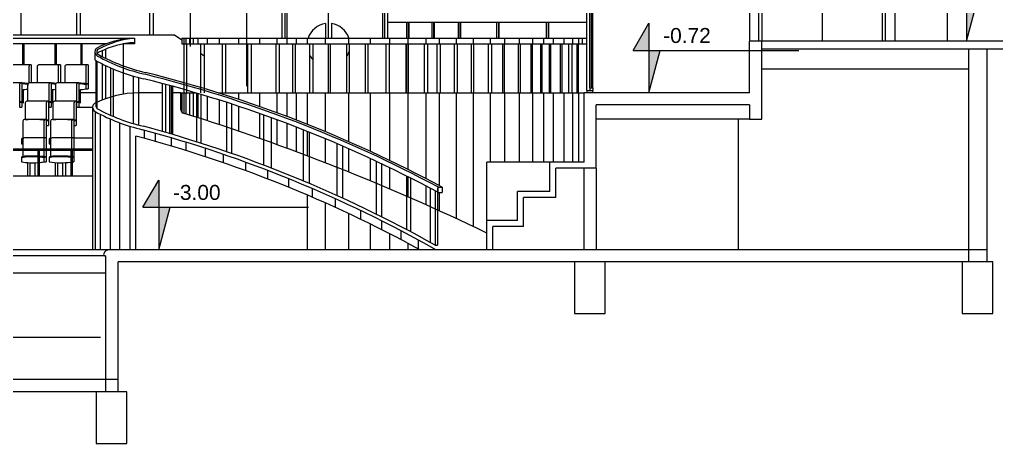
# Model space of a CAD drawing. Extents: x -30 to 1202, y 231 to 898.
# Drawn here: x 224.9 to 321.3, y 743.5 to 785.3 of the extents above; entities that cross this region are included whole.
import ezdxf

# ---------------------------------------------------------------- set-up
doc = ezdxf.new("R2010")
doc.units = 0
doc.header["$LTSCALE"] = 0.04
for name, color, linetype in [('0.05', 254, 'CONTINUOUS'), ('0.1', 1, 'CONTINUOUS'), ('0.2', 2, 'CONTINUOUS'), ('0.3', 3, 'CONTINUOUS'), ('0.5', 5, 'CONTINUOUS')]:
    doc.layers.add(name, color=color, linetype=linetype)
doc.styles.add('STYLE2', font='arial.ttf')

msp = doc.modelspace()

# ---------------------------------------------------------------- hatches: boundary and pattern name
at = {"layer": '0.2'}
h = msp.add_hatch(color=256, dxfattribs=at)
h.paths.add_polyline_path([(316.735, 787.349), (318.297, 787.349), (318.297, 790.025)])
h.paths.add_polyline_path([(318.297, 783.158), (319.408, 787.349), (318.297, 787.349)])
h = msp.add_hatch(color=256, dxfattribs=at)
h.paths.add_polyline_path([(285.42, 782.249), (286.982, 782.249), (286.982, 784.925)])
h.paths.add_polyline_path([(286.982, 778.058), (288.093, 782.249), (286.982, 782.249)])
h = msp.add_hatch(color=256, dxfattribs=at)
h.paths.add_polyline_path([(237.066, 766.769), (238.628, 766.769), (238.628, 769.445)])
h.paths.add_polyline_path([(238.628, 762.578), (239.739, 766.769), (238.628, 766.769)])

# ---------------------------------------------------------------- linework, layer by layer
at = {"layer": '0.05'}
for p, q in [((225.062, 783.758), (225.062, 817.679)), ((230.558, 783.758), (230.558, 817.629)), ((230.918, 783.758), (230.918, 817.628)), ((237.727, 817.626), (237.727, 783.758)), ((238.087, 817.628), (238.087, 783.758)), ((241.772, 782.632), (241.772, 793.468)), ((247.302, 778.709), (247.302, 791.724)), ((250.809, 783.458), (250.809, 789.979)), ((251.109, 783.458), (251.109, 789.979)), ((251.289, 783.458), (251.289, 789.979)), ((255.377, 783.458), (255.373, 789.979)), ((260.747, 783.458), (260.747, 789.979)), ((260.927, 783.458), (260.927, 789.979)), ((261.227, 783.458), (261.227, 789.979)), ((255.076, 784.889), (255.076, 783.458)), ((255.676, 784.889), (255.676, 783.458)), ((261.227, 785.04), (280.858, 785.04)), ((263.086, 783.458), (263.086, 785.04)), ((263.266, 783.458), (263.266, 785.04)), ((263.326, 783.458), (263.326, 785.04)), ((265.584, 783.458), (265.584, 785.04)), ((265.764, 783.458), (265.764, 785.04)), ((265.824, 783.458), (265.824, 785.04)), ((268.191, 783.458), (268.191, 785.04)), ((268.371, 783.458), (268.371, 785.04)), ((268.431, 783.458), (268.431, 785.04)), ((271.982, 783.458), (271.982, 785.04)), ((272.162, 783.458), (272.162, 785.04)), ((272.222, 783.458), (272.222, 785.04)), ((276.883, 783.458), (276.883, 785.04)), ((277.063, 783.458), (277.063, 785.04)), ((277.123, 783.458), (277.123, 785.04)), ((240.185, 783.758), (205.469, 783.758)), ((240.914, 783.241), (240.185, 783.758)), ((243.121, 781.675), (242.739, 781.946))]:
    msp.add_line(p, q, dxfattribs=at)
for start, end in [(98.11539, 161.53725), (18.46275, 81.88461), (207.10126, 222.86939), (327.14645, 342.25349)]:
    msp.add_arc((255.376, 782.785), 2.125, start, end, dxfattribs=at)
at = {"layer": '0.1'}
for p, q in [((280.858, 778.282), (280.858, 789.801)), ((281.308, 778.544), (281.308, 789.531)), ((205.483, 783.458), (236.239, 783.458)), ((236.239, 783.458), (236.239, 783.036)), ((241.097, 783.458), (241.097, 782.885)), ((241.311, 783.458), (241.311, 782.885)), ((241.652, 783.458), (241.652, 782.885)), ((242.032, 783.458), (242.032, 782.885)), ((242.49, 783.458), (242.49, 782.885)), ((243.407, 783.458), (243.407, 782.885)), ((244.586, 783.458), (244.586, 782.885)), ((246.485, 783.458), (246.485, 782.885)), ((248.581, 783.458), (248.581, 782.885)), ((250.284, 783.458), (250.284, 782.885)), ((251.266, 783.458), (251.266, 782.885)), ((252.183, 783.458), (252.183, 782.885)), ((253.298, 782.885), (253.298, 783.458)), ((255.059, 783.458), (255.059, 782.885)), ((257.33, 783.458), (257.33, 782.885)), ((259.481, 783.458), (259.481, 782.885)), ((261.392, 783.458), (261.392, 782.885)), ((263.185, 783.458), (263.185, 782.885)), ((264.977, 783.458), (264.977, 782.885)), ((266.291, 783.458), (266.291, 782.885)), ((267.964, 783.458), (267.964, 782.885)), ((269.637, 783.458), (269.637, 782.885)), ((271.31, 783.458), (271.31, 782.885)), ((272.744, 783.458), (272.744, 782.885)), ((274.178, 783.458), (274.178, 782.885)), ((275.492, 783.458), (275.492, 782.885)), ((276.568, 783.458), (276.568, 782.885)), ((277.524, 783.458), (277.524, 782.885)), ((278.599, 783.458), (278.599, 782.885)), ((279.435, 783.458), (279.435, 782.885)), ((280.033, 783.458), (280.033, 782.885)), ((280.42, 782.885), (280.42, 783.458)), ((233.449, 782.885), (205.511, 782.885)), ((225.238, 780.833), (225.238, 782.885)), ((225.358, 780.833), (225.358, 782.885)), ((228.427, 780.833), (228.427, 782.885)), ((228.547, 780.833), (228.547, 782.885)), ((230.96, 780.833), (230.96, 782.885)), ((231.08, 780.833), (231.08, 782.885)), ((236.239, 782.885), (235.127, 782.885)), ((236.239, 783.036), (236.239, 782.885)), ((255.379, 778.058), (255.377, 782.885)), ((263.086, 778.058), (263.086, 782.885)), ((226.047, 780.833), (223.909, 780.833)), ((225.827, 780.69), (225.827, 779.033)), ((226.047, 780.833), (226.047, 779.033)), ((226.629, 780.639), (226.629, 779.033)), ((228.937, 780.833), (226.798, 780.833)), ((228.716, 780.69), (228.716, 779.033)), ((228.937, 780.833), (228.937, 779.033)), ((229.36, 780.639), (229.36, 779.033)), ((231.668, 780.833), (229.529, 780.833)), ((231.447, 780.69), (231.447, 778.442)), ((231.668, 780.833), (231.668, 778.442)), ((225.118, 779.033), (222.979, 779.033)), ((224.897, 778.89), (224.897, 776.642)), ((225.118, 779.033), (225.118, 776.642)), ((225.699, 778.839), (225.699, 777.233)), ((228.007, 779.033), (225.868, 779.033)), ((227.786, 778.89), (227.786, 776.642)), ((228.007, 779.033), (228.007, 776.642)), ((228.431, 778.839), (228.431, 777.233)), ((230.738, 779.033), (228.6, 779.033)), ((230.518, 778.89), (230.518, 776.642)), ((230.738, 779.033), (230.738, 776.642)), ((231.447, 778.864), (231.668, 778.958)), ((225.245, 778.378), (225.245, 777.038)), ((228.134, 778.378), (228.134, 777.038)), ((230.865, 778.378), (230.865, 777.038)), ((232.446, 778.051), (230.865, 778.051)), ((231.447, 778.442), (231.668, 778.442)), ((238.994, 778.058), (236.633, 778.058)), ((240.811, 778.058), (240.027, 778.058)), ((240.914, 778.058), (240.914, 776.134)), ((241.097, 778.058), (241.097, 776.037)), ((241.311, 778.058), (241.311, 775.971)), ((241.652, 778.058), (241.652, 775.864)), ((242.032, 778.058), (242.032, 775.744)), ((242.49, 777.99), (242.49, 775.599)), ((243.407, 777.715), (243.407, 775.304)), ((244.586, 778.058), (244.586, 778.025)), ((246.485, 778.058), (246.485, 777.414)), ((248.581, 778.058), (248.581, 776.699)), ((250.284, 778.058), (250.284, 776.089)), ((251.266, 778.058), (251.266, 775.723)), ((252.183, 778.058), (252.183, 775.374)), ((253.298, 774.938), (253.298, 778.058)), ((255.059, 778.058), (255.059, 774.224)), ((257.33, 778.058), (257.33, 773.258)), ((259.481, 778.058), (259.481, 772.293)), ((261.392, 778.058), (261.392, 771.393)), ((263.185, 778.058), (263.185, 770.514)), ((264.977, 778.058), (264.977, 769.599)), ((266.291, 778.058), (266.291, 768.904)), ((267.964, 778.058), (267.964, 765.656)), ((269.637, 778.058), (269.637, 764.868)), ((271.31, 778.058), (271.31, 771.218)), ((272.744, 778.058), (272.744, 771.218)), ((274.178, 778.058), (274.178, 771.218)), ((275.492, 778.058), (275.492, 771.218)), ((276.568, 778.058), (276.568, 771.218)), ((277.524, 778.058), (277.524, 771.218)), ((278.599, 778.058), (278.599, 771.218)), ((279.435, 778.058), (279.435, 771.218)), ((280.033, 778.058), (280.033, 771.218)), ((224.897, 777.064), (225.118, 777.158)), ((225.45, 777.039), (225.45, 775.392)), ((227.758, 777.233), (225.619, 777.233)), ((227.537, 777.09), (227.537, 774.842)), ((227.758, 777.233), (227.758, 774.842)), ((227.786, 777.064), (228.007, 777.158)), ((228.181, 777.039), (228.181, 775.392)), ((230.489, 777.233), (228.35, 777.233)), ((230.268, 777.09), (230.268, 774.842)), ((230.489, 777.233), (230.489, 774.842)), ((230.518, 777.064), (230.738, 777.158)), ((244.586, 777.35), (244.586, 774.919)), ((246.485, 776.735), (246.485, 774.283)), ((224.897, 776.642), (225.118, 776.642)), ((227.786, 776.642), (228.007, 776.642)), ((230.518, 776.642), (230.738, 776.642)), ((230.738, 776.642), (232.061, 776.642)), ((248.581, 776.017), (248.581, 773.558)), ((225.206, 775.239), (225.206, 773.592)), ((227.514, 775.433), (225.375, 775.433)), ((227.293, 775.29), (227.293, 773.042)), ((227.514, 775.433), (227.514, 773.042)), ((227.537, 775.264), (227.758, 775.358)), ((227.537, 774.842), (227.758, 774.842)), ((227.937, 775.239), (227.937, 773.592)), ((230.245, 775.433), (228.106, 775.433)), ((230.024, 775.29), (230.024, 773.042)), ((230.245, 775.433), (230.245, 773.042)), ((230.268, 775.264), (230.489, 775.358)), ((230.268, 774.842), (230.489, 774.842)), ((250.284, 775.402), (250.284, 772.95)), ((251.266, 775.035), (251.266, 772.593)), ((252.183, 774.684), (252.183, 772.254)), ((253.298, 771.836), (253.298, 774.245)), ((225.096, 773.454), (225.096, 773.042)), ((225.206, 773.439), (225.206, 772.539)), ((227.514, 773.633), (225.375, 773.633)), ((227.293, 773.49), (227.293, 772.539)), ((227.514, 773.633), (227.514, 772.539)), ((227.827, 773.454), (227.827, 773.042)), ((227.937, 773.439), (227.937, 772.539)), ((230.245, 773.633), (228.106, 773.633)), ((230.024, 773.49), (230.024, 772.539)), ((230.245, 773.633), (230.245, 772.539)), ((230.245, 773.633), (232.094, 773.633)), ((255.059, 773.527), (255.059, 771.16)), ((206.329, 772.539), (232.094, 772.539)), ((206.354, 772.419), (232.094, 772.419)), ((225.206, 772.419), (225.206, 771.792)), ((226.711, 772.419), (226.711, 769.838)), ((226.831, 772.419), (226.831, 769.838)), ((227.293, 772.419), (227.293, 771.242)), ((227.514, 772.419), (227.514, 771.242)), ((227.937, 772.419), (227.937, 771.792)), ((229.958, 772.419), (229.958, 769.838)), ((230.078, 772.419), (230.078, 769.838)), ((230.245, 772.419), (230.245, 771.242)), ((257.33, 772.555), (257.33, 770.264)), ((225.096, 771.654), (225.096, 771.242)), ((225.693, 771.177), (225.693, 769.838)), ((225.917, 771.165), (225.917, 769.838)), ((226.412, 771.163), (226.412, 769.838)), ((227.293, 771.664), (227.514, 771.758)), ((227.293, 771.242), (227.514, 771.242)), ((227.827, 771.654), (227.827, 771.242)), ((228.424, 771.177), (228.424, 769.838)), ((228.648, 771.165), (228.648, 769.838)), ((229.143, 771.163), (229.143, 769.838)), ((229.442, 771.178), (229.442, 769.838)), ((230.078, 771.687), (230.245, 771.758)), ((230.078, 771.242), (230.245, 771.242)), ((259.481, 771.583), (259.481, 769.386)), ((261.392, 770.678), (261.392, 768.584)), ((280.59, 762.578), (280.59, 770.618)), ((281.79, 770.618), (281.79, 762.578)), ((232.094, 769.838), (206.827, 769.838)), ((263.185, 769.793), (263.185, 767.811)), ((264.977, 768.872), (264.977, 767.02)), ((266.291, 768.219), (266.291, 766.426)), ((255.059, 767.196), (255.059, 762.578)), ((257.33, 766.158), (257.33, 762.578)), ((259.481, 765.123), (259.481, 762.578)), ((261.392, 764.161), (261.392, 762.578)), ((263.185, 763.22), (263.185, 762.578)), ((233.418, 760.261), (150.059, 760.261))]:
    msp.add_line(p, q, dxfattribs=at)
for centre, radius, start, end in [((226.008, 780.653), 0.185, 77.65394, 191.54226), ((226.856, 780.612), 0.228, 104.61415, 186.62335), ((228.897, 780.653), 0.185, 77.65394, 191.54226), ((229.587, 780.612), 0.228, 104.61415, 186.62335), ((231.628, 780.653), 0.185, 77.65394, 191.54226), ((225.078, 778.853), 0.185, 77.65394, 191.54226), ((224.644, 762.11), 16.907, 86.42026, 88.39384), ((224.755, 772.821), 6.137, 81.14895, 86.61311), ((225.926, 778.812), 0.228, 104.61415, 186.62335), ((227.967, 778.853), 0.185, 77.65394, 191.54226), ((227.533, 762.11), 16.907, 86.95647, 88.39384), ((227.644, 772.821), 6.137, 82.63854, 86.61311), ((228.657, 778.812), 0.228, 104.61415, 186.62335), ((230.698, 778.853), 0.185, 77.65394, 191.54226), ((230.264, 762.11), 16.907, 85.23764, 88.39384), ((230.375, 772.821), 6.137, 79.94019, 86.61311), ((224.729, 785.729), 7.369, 273.02604, 277.56964), ((227.618, 785.729), 7.369, 273.02604, 276.3324), ((230.349, 785.729), 7.369, 273.02604, 278.57256), ((223.714, 760.31), 16.907, 85.23764, 86.08451), ((225.677, 777.012), 0.228, 104.61415, 186.62335), ((227.718, 777.053), 0.185, 77.65394, 191.54226), ((226.603, 760.31), 16.907, 85.23764, 86.08451), ((226.714, 771.021), 6.137, 79.94019, 80.21364), ((228.408, 777.012), 0.228, 104.61415, 186.62335), ((230.449, 777.053), 0.185, 77.65394, 191.54226), ((229.334, 760.31), 16.907, 85.23764, 86.08451), ((229.446, 771.021), 6.137, 79.94019, 80.21364), ((226.688, 783.929), 7.369, 278.34577, 278.57256), ((229.419, 783.929), 7.369, 278.34577, 278.57256), ((225.433, 775.212), 0.228, 104.61415, 186.62335), ((226.354, 758.51), 16.907, 85.23764, 93.06429), ((227.474, 775.253), 0.185, 77.65394, 191.54226), ((228.164, 775.212), 0.228, 104.61415, 186.62335), ((229.085, 758.51), 16.907, 85.23764, 93.06429), ((230.205, 775.253), 0.185, 77.65394, 191.54226), ((225.252, 773.443), 0.157, 107.21175, 175.74817), ((226.221, 767.421), 6.137, 99.45205, 100.56171), ((226.195, 780.329), 7.369, 261.42744, 262.2901), ((225.433, 773.412), 0.228, 104.61415, 186.62335), ((227.474, 773.453), 0.185, 77.65394, 191.54226), ((227.984, 773.443), 0.157, 107.21175, 175.74817), ((228.952, 767.421), 6.137, 99.45205, 100.56171), ((228.926, 780.329), 7.369, 261.42744, 262.2901), ((228.164, 773.412), 0.228, 104.61415, 186.62335), ((230.205, 773.453), 0.185, 77.65394, 191.54226), ((225.252, 771.643), 0.157, 107.21175, 175.74817), ((226.221, 765.621), 6.137, 85.42117, 100.56171), ((226.195, 778.529), 7.369, 261.42744, 274.01818), ((226.11, 754.91), 16.907, 87.962, 93.06429), ((226.11, 754.91), 16.907, 85.23764, 87.55502), ((226.221, 765.621), 6.137, 79.94019, 84.29634), ((226.195, 778.529), 7.369, 274.95405, 278.57256), ((227.984, 771.643), 0.157, 107.21175, 175.74817), ((228.952, 765.621), 6.137, 80.57072, 100.56171), ((228.926, 778.529), 7.369, 261.42744, 278.04953), ((228.841, 754.91), 16.907, 86.2126, 93.06429), ((228.841, 754.91), 16.907, 85.23764, 85.80494)]:
    msp.add_arc(centre, radius, start, end, dxfattribs=at)
at = {"layer": '0.2'}
for p, q in [((296.913, 795.758), (296.913, 783.158)), ((297.835, 783.158), (297.835, 795.758)), ((298.135, 783.158), (298.135, 795.458)), ((304.078, 795.458), (304.078, 783.158)), ((310.022, 783.158), (310.022, 795.458)), ((310.322, 783.158), (310.322, 795.758)), ((311.243, 795.758), (311.243, 783.158)), ((281.158, 778.544), (281.158, 789.531)), ((281.458, 778.544), (281.458, 789.531)), ((318.297, 790.025), (318.297, 783.158)), ((316.4, 788.493), (316.4, 783.158)), ((318.297, 783.158), (319.408, 787.349)), ((285.42, 782.249), (286.982, 784.925)), ((286.982, 784.925), (286.982, 778.058)), ((240.914, 783.458), (240.914, 782.885)), ((240.914, 783.458), (280.858, 783.458)), ((235.127, 782.885), (235.127, 777.929)), ((240.914, 782.885), (280.858, 782.885)), ((241.097, 782.885), (241.097, 778.058)), ((241.354, 782.885), (241.354, 778.058)), ((242.739, 782.885), (242.739, 778.058)), ((243.121, 782.885), (243.121, 778.058)), ((244.888, 782.885), (244.888, 778.058)), ((245.222, 782.885), (245.222, 778.058)), ((247.371, 782.885), (247.371, 778.058)), ((247.753, 782.885), (247.753, 778.058)), ((250.189, 782.885), (250.189, 778.058)), ((250.523, 782.885), (250.523, 778.058)), ((251.812, 782.885), (251.812, 778.058)), ((252.099, 782.885), (252.099, 778.058)), ((253.484, 782.885), (253.484, 778.058)), ((253.818, 782.885), (253.818, 778.058)), ((255.346, 782.885), (255.346, 778.058)), ((255.537, 782.885), (255.537, 778.058)), ((257.161, 782.885), (257.161, 778.058)), ((257.4, 782.885), (257.4, 778.058)), ((258.981, 782.885), (258.981, 778.058)), ((259.268, 782.885), (259.268, 778.058)), ((261.035, 782.885), (261.035, 778.058)), ((261.369, 782.885), (261.369, 778.058)), ((262.992, 782.885), (262.992, 778.058)), ((263.231, 782.885), (263.231, 778.058)), ((264.807, 782.885), (264.807, 778.058)), ((265.141, 782.885), (265.141, 778.058)), ((266.049, 782.885), (266.049, 778.058)), ((266.383, 782.885), (266.383, 778.058)), ((267.774, 782.885), (267.774, 778.058)), ((268.06, 782.885), (268.06, 778.058)), ((269.445, 782.885), (269.445, 778.058)), ((269.684, 782.885), (269.684, 778.058)), ((271.117, 782.885), (271.117, 778.058)), ((271.451, 782.885), (271.451, 778.058)), ((272.549, 782.885), (272.549, 778.058)), ((272.692, 782.885), (272.692, 778.058)), ((274.077, 782.885), (274.077, 778.058)), ((274.268, 782.885), (274.268, 778.058)), ((275.319, 782.885), (275.319, 778.058)), ((275.462, 782.885), (275.462, 778.058)), ((276.274, 782.885), (276.274, 778.058)), ((276.417, 782.885), (276.417, 778.058)), ((277.134, 782.885), (277.134, 778.058)), ((277.277, 782.885), (277.277, 778.058)), ((278.232, 782.885), (278.232, 778.058)), ((278.375, 782.885), (278.375, 778.058)), ((279.044, 782.885), (279.044, 778.058)), ((279.378, 782.885), (279.378, 778.058)), ((279.856, 782.885), (279.856, 778.058)), ((279.999, 782.885), (279.999, 778.058)), ((232.327, 782.127), (232.327, 781.387)), ((233.055, 782.218), (233.055, 781.635)), ((233.376, 782.357), (233.376, 781.472)), ((285.42, 782.249), (301.769, 782.249)), ((286.982, 778.058), (288.093, 782.249)), ((232.446, 776.672), (232.446, 781.23)), ((232.53, 781.184), (232.529, 776.519)), ((233.055, 780.912), (233.055, 777.353)), ((233.376, 780.756), (233.376, 777.475)), ((233.896, 775.84), (233.896, 780.519)), ((234.151, 775.729), (234.151, 780.41)), ((236.14, 775.019), (236.14, 779.705)), ((298.113, 780.413), (318.496, 780.413)), ((236.675, 774.872), (236.675, 779.558)), ((238.994, 774.243), (238.994, 778.969)), ((239.33, 774.146), (239.33, 778.88)), ((239.707, 774.036), (239.707, 778.779)), ((239.896, 774.074), (239.896, 778.727)), ((240.027, 773.942), (240.027, 778.691)), ((240.811, 776.378), (240.811, 778.058)), ((240.811, 778.058), (242.26, 778.058)), ((242.382, 773.22), (242.382, 778.022)), ((242.798, 773.087), (242.798, 777.899)), ((244.481, 778.058), (280.59, 778.058)), ((245.354, 772.237), (245.354, 777.105)), ((245.83, 772.072), (245.83, 776.951)), ((232.094, 776.658), (232.094, 762.578)), ((232.359, 776.21), (232.359, 762.578)), ((232.865, 775.941), (232.865, 762.578)), ((248.98, 770.924), (248.98, 775.875)), ((233.83, 775.483), (233.83, 762.578)), ((234.75, 775.11), (234.75, 762.578)), ((249.753, 770.628), (249.753, 775.597)), ((296.913, 775.475), (281.79, 775.475)), ((295.776, 775.475), (295.776, 762.578)), ((235.762, 774.764), (235.762, 762.578)), ((237.21, 773.566), (237.21, 774.374)), ((238.3, 773.262), (238.3, 774.073)), ((239.707, 774.036), (239.896, 774.074)), ((252.91, 769.357), (252.91, 774.399)), ((253.505, 769.107), (253.505, 774.163)), ((236.378, 762.578), (236.378, 773.79)), ((239.882, 772.803), (239.882, 773.617)), ((241.324, 772.365), (241.324, 773.182)), ((256.239, 767.908), (256.239, 773.028)), ((243.257, 771.747), (243.257, 772.568)), ((245.015, 771.155), (245.015, 771.98)), ((256.774, 767.664), (256.774, 772.798)), ((247.235, 770.366), (247.235, 771.196)), ((260.111, 766.075), (260.111, 771.289)), ((260.646, 765.809), (260.646, 771.036)), ((277.19, 771.218), (270.977, 771.218)), ((270.977, 765.458), (270.977, 771.218)), ((249.38, 769.558), (249.38, 770.394)), ((237.066, 766.769), (238.628, 769.445)), ((238.628, 769.445), (238.628, 762.578)), ((251.454, 768.733), (251.454, 769.575)), ((263.084, 764.557), (263.084, 769.844)), ((263.5, 764.336), (263.5, 769.634)), ((253.81, 767.744), (253.81, 768.593)), ((265.437, 763.283), (265.437, 768.63)), ((265.887, 768.39), (265.887, 763.032)), ((266.138, 768.676), (266.138, 763.032)), ((266.207, 768.219), (266.207, 768.745)), ((266.207, 768.745), (266.587, 768.745)), ((266.207, 768.219), (266.587, 768.219)), ((266.587, 768.745), (266.587, 768.219)), ((253.298, 762.578), (253.298, 767.963)), ((256.059, 766.745), (256.059, 767.602)), ((237.066, 766.769), (253.415, 766.769)), ((238.628, 762.578), (239.739, 766.769)), ((258.556, 765.575), (258.556, 766.44)), ((260.63, 764.55), (260.63, 765.423)), ((262.528, 763.569), (262.528, 764.45)), ((264.251, 762.706), (264.251, 763.532)), ((233.762, 762.578), (166.181, 762.578)), ((265.887, 763.032), (266.138, 763.032)), ((233.338, 761.978), (166.181, 761.978)), ((216.546, 753.956), (232.895, 753.956))]:
    msp.add_line(p, q, dxfattribs=at)
for centre, radius, start, end in [((236.956, 773.643), 9.884, 96.79693, 116.26409), ((237.147, 774.233), 9.27, 95.62033, 118.84731), ((232.829, 782.024), 0.543, 117.10152, 151.97575), ((236.956, 773.643), 9.42, 94.36015, 116.26409), ((232.837, 782.127), 0.51, 162.65594, 241.26461), ((232.837, 782.127), 0.33, 165.55793, 240.92598), ((232.829, 782.024), 0.363, 115.14155, 149.29102), ((233.192, 781.077), 1.092, 111.78128, 125.9455), ((241.337, 797.532), 18.105, 241.11748, 257.03346), ((241.337, 797.532), 17.925, 241.10976, 257.03346), ((232.542, 781.4), 0.216, 176.53871, 216.06807), ((241.337, 797.532), 18.569, 241.11748, 257.03346), ((207.182, 658.624), 124.943, 61.80831, 76.06317), ((207.182, 658.624), 125.123, 61.65491, 76.06317), ((207.182, 658.624), 124.479, 61.6938, 76.06317), ((236.723, 768.174), 9.884, 90.52163, 116.26409), ((232.604, 776.658), 0.51, 162.65594, 241.26461), ((232.596, 776.555), 0.543, 117.10152, 151.97575), ((241.104, 792.063), 18.105, 241.11748, 257.03346), ((232.673, 776.699), 0.229, 186.74672, 234.64073), ((241.104, 792.063), 17.753, 241.11748, 257.03346), ((241.154, 776.378), 0.343, 180, 251.45893), ((177.322, 571.027), 214.701, 64.13759, 72.73463), ((204.297, 653.147), 125.616, 60.59359, 74.89015), ((204.297, 653.147), 125.968, 60.72966, 74.89015), ((204.297, 653.147), 124.836, 61.23515, 75.10895)]:
    msp.add_arc(centre, radius, start, end, dxfattribs=at)
at = {"layer": '0.3'}
for p, q in [((280.858, 778.282), (281.458, 778.282)), ((280.858, 778.282), (280.858, 778.058)), ((281.158, 778.544), (281.458, 778.544)), ((281.158, 778.544), (281.158, 778.282)), ((281.458, 778.544), (281.458, 778.282)), ((281.458, 778.058), (281.458, 778.282))]:
    msp.add_line(p, q, dxfattribs=at)
at = {"layer": '0.5'}
for p, q in [((296.913, 778.058), (296.913, 783.158)), ((368.679, 783.158), (296.913, 783.158)), ((298.113, 775.475), (298.113, 783.158)), ((318.286, 782.378), (298.113, 782.378)), ((368.679, 782.378), (318.286, 782.378)), ((318.496, 782.378), (318.496, 761.378)), ((320.296, 782.378), (320.296, 761.378)), ((280.59, 771.218), (280.59, 778.058)), ((296.913, 778.058), (280.59, 778.058)), ((281.79, 770.618), (281.79, 776.858)), ((296.913, 776.858), (281.79, 776.858)), ((296.913, 776.858), (296.913, 775.475)), ((296.913, 775.475), (298.113, 775.475)), ((277.19, 768.338), (277.19, 771.218)), ((280.59, 771.218), (277.19, 771.218)), ((277.79, 767.738), (277.79, 770.618)), ((281.79, 770.618), (277.79, 770.618)), ((274.006, 765.458), (274.006, 768.338)), ((277.19, 768.338), (274.006, 768.338)), ((274.606, 764.858), (274.606, 767.738)), ((277.79, 767.738), (274.606, 767.738)), ((270.977, 762.578), (270.977, 765.458)), ((274.006, 765.458), (270.977, 765.458)), ((271.577, 762.578), (271.577, 764.858)), ((274.606, 764.858), (271.577, 764.858)), ((320.296, 762.578), (233.418, 762.578)), ((233.338, 761.978), (233.418, 761.978)), ((233.418, 748.566), (233.418, 761.978)), ((234.618, 748.566), (234.618, 761.378)), ((320.296, 761.378), (234.618, 761.378)), ((234.618, 749.766), (150.059, 749.766)), ((234.618, 748.566), (150.059, 748.566))]:
    msp.add_line(p, q, dxfattribs=at)
for points in [[(282.661, 761.378), (279.64, 761.378), (279.64, 756.284), (282.661, 756.284)], [(320.915, 761.378), (317.894, 761.378), (317.894, 756.284), (320.915, 756.284)], [(235.488, 748.566), (232.467, 748.566), (232.467, 743.472), (235.488, 743.472)]]:
    msp.add_lwpolyline(points, close=True, dxfattribs=at)
for centre, radius, start, end in [((233.762, 761.978), 0.6, 90, 160.52878), ((233.338, 762.128), 0.15, 160.52878, 270)]:
    msp.add_arc(centre, radius, start, end, dxfattribs=at)

# ---------------------------------------------------------------- texts
at = {"layer": '0.1', "style": 'STYLE2'}
for s, p in [('-0.72', (288.383, 782.976)), ('-3.00', (240.029, 767.496))]:
    msp.add_text(s, height=1.4758, dxfattribs=at).set_placement(p)

doc.saveas('drawing.dxf')
